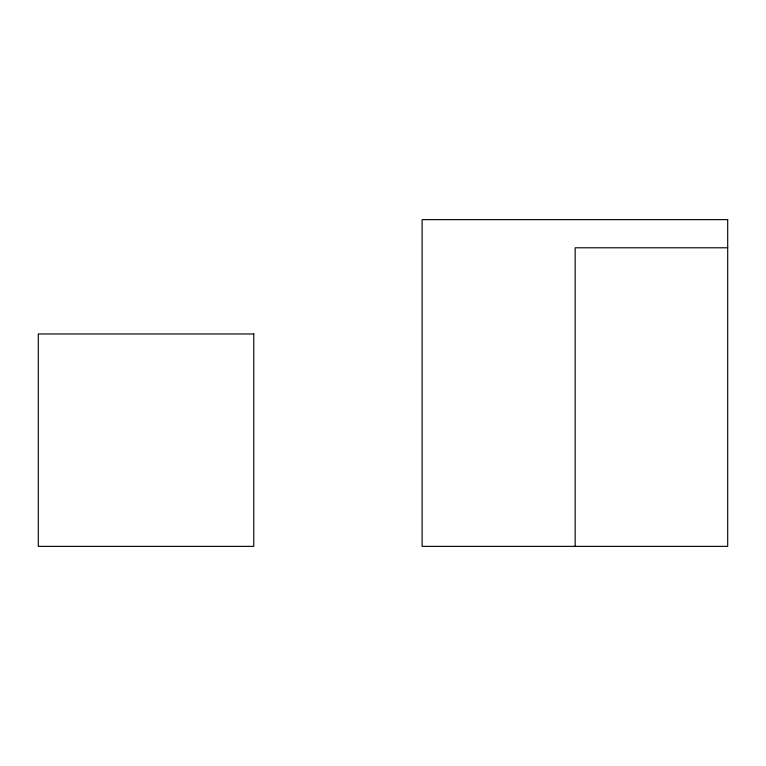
<?xml version="1.0" encoding="UTF-8"?>
<svg xmlns="http://www.w3.org/2000/svg" width="766" height="766" viewBox="0 0 766 766"><rect width="100%" height="100%" fill="white"/><g stroke="black" fill="none" stroke-linecap="round" stroke-linejoin="round"><path stroke-width="1.15" d="M727.7 247.791L575.161 247.791L575.161 546.369M727.7 219.631L422.123 219.631L422.123 546.369L727.7 546.369L727.7 219.631M253.766 333.966L38.3 333.966L38.3 546.369L253.766 546.369L253.766 333.966"/></g></svg>
